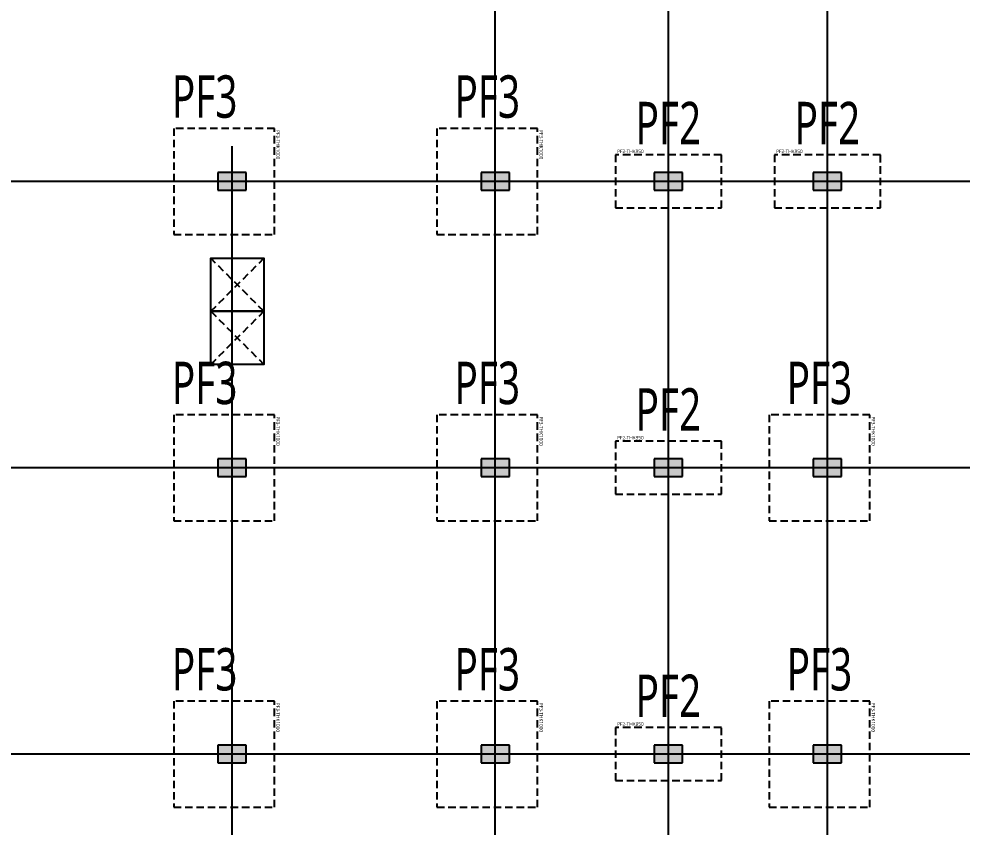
# Model space of a CAD drawing. Header units: millimetres. Extents: x 327808 to 2562540, y -728300 to 402793.
# Drawn here: x 787917 to 814615, y 198849 to 221710 of the extents above; entities that cross this region are included whole.
import ezdxf
from ezdxf.enums import TextEntityAlignment as Align

# ---------------------------------------------------------------- set-up
doc = ezdxf.new("R2010")
doc.units = ezdxf.units.MM
doc.header["$LTSCALE"] = 140
doc.linetypes.add('XS-기초$0$CONTINOUS', pattern=[0])
doc.linetypes.add('XS-기초$0$HID', pattern=[2.3, 1.5, -0.8])
for name, color, linetype in [('NAME-F', 6, 'Continuous'), ('XS-기초$0$252', 252, 'Continuous'), ('XS-기초$0$CEN-P', 14, 'XS-기초$0$CONTINOUS'), ('XS-기초$0$MAT', 3, 'XS-기초$0$HID'), ('XS-기초$0$PILE-P', 4, 'XS-기초$0$HID'), ('XS-기초$0$WALL', 11, 'Continuous'), ('XS-기초$0$집수정-영구', 1, 'Continuous'), ('XS-기초$0$집수정-우수', 6, 'Continuous')]:
    doc.layers.add(name, color=color, linetype=linetype)
doc.layers.add('XS-기초$0$DEFPOINT', color=144, linetype='Continuous', plot=False)
doc.styles.add('XS-기초$0$맑은고딕', font='malgun.ttf')
doc.styles.add('맑은고딕', font='malgun.ttf')

# ---------------------------------------------------------------- blocks, each defined once
blk = doc.blocks.new('XS-기초$0$A$C762E058C')
at = {"layer": 'XS-기초$0$252'}
h = blk.add_hatch(color=256, dxfattribs=at)
h.dxf.hatch_style = 1
h.paths.add_polyline_path([(27600, -111400), (26800, -111400), (26800, -111900), (27600, -111900)])
h.paths.add_polyline_path([(19500, -111400), (18700, -111400), (18700, -111900), (19500, -111900)])
h.paths.add_polyline_path([(22350, -115100), (22350, -114300), (21850, -114300), (21850, -115100)])
h.paths.add_polyline_path([(22350, -117500), (22350, -116700), (21850, -116700), (21850, -117500)])
h.paths.add_polyline_path([(27850, -115100), (27850, -114300), (27350, -114300), (27350, -115100)])
h.paths.add_polyline_path([(27850, -117500), (27850, -116700), (27350, -116700), (27350, -117500)])
h.paths.add_polyline_path([(18900, -115100), (18900, -114300), (18400, -114300), (18400, -115100)])
h.paths.add_polyline_path([(18900, -117500), (18900, -116700), (18400, -116700), (18400, -117500)])
h.paths.add_polyline_path([(22350, -124300), (22350, -123500), (21850, -123500), (21850, -124300)])
h.paths.add_polyline_path([(27850, -124300), (27850, -123500), (27350, -123500), (27350, -124300)])
h.paths.add_polyline_path([(18900, -124300), (18900, -123500), (18400, -123500), (18400, -124300)])
h.paths.add_polyline_path([(27600, -95200), (26800, -95200), (26800, -95700), (27600, -95700)])
h.paths.add_polyline_path([(27600, -103300), (26800, -103300), (26800, -103800), (27600, -103800)])
h.paths.add_polyline_path([(19500, -103300), (18700, -103300), (18700, -103800), (19500, -103800)])
h.paths.add_polyline_path([(19500, -95200), (18700, -95200), (18700, -95700), (19500, -95700)])
h.paths.add_polyline_path([(19500, -87100), (18700, -87100), (18700, -87600), (19500, -87600)])
h.paths.add_polyline_path([(26900, -72000), (26900, -71200), (26400, -71200), (26400, -72000)])
h.paths.add_polyline_path([(18900, -72000), (18900, -71200), (18400, -71200), (18400, -72000)])
h.paths.add_polyline_path([(27600, -87100), (26800, -87100), (26800, -87600), (27600, -87600)])
h.paths.add_polyline_path([(27600, -79000), (26800, -79000), (26800, -79500), (27600, -79500)])
h.paths.add_polyline_path([(19500, -79000), (18700, -79000), (18700, -79500), (19500, -79500)])
h.paths.add_polyline_path([(6100, -79000), (5300, -79000), (5300, -79500), (6100, -79500)])
h.paths.add_polyline_path([(11655, -79000), (10855, -79000), (10855, -79500), (11655, -79500)])
h.paths.add_polyline_path([(6100, -71500), (5300, -71500), (5300, -72000), (6100, -72000)])
h.paths.add_polyline_path([(13600, -72000), (13600, -71200), (13100, -71200), (13100, -72000)])
h.paths.add_polyline_path([(35050, -111400), (34250, -111400), (34250, -111900), (35050, -111900)])
h.paths.add_polyline_path([(39950, -111400), (39150, -111400), (39150, -111900), (39950, -111900)])
h.paths.add_polyline_path([(44450, -111400), (43650, -111400), (43650, -111900), (44450, -111900)])
h.paths.add_polyline_path([(35050, -79000), (34250, -79000), (34250, -79500), (35050, -79500)])
h.paths.add_polyline_path([(39950, -79000), (39150, -79000), (39150, -79500), (39950, -79500)])
h.paths.add_polyline_path([(44450, -79000), (43650, -79000), (43650, -79500), (44450, -79500)])
h.paths.add_polyline_path([(35050, -87100), (34250, -87100), (34250, -87600), (35050, -87600)])
h.paths.add_polyline_path([(39950, -87100), (39150, -87100), (39150, -87600), (39950, -87600)])
h.paths.add_polyline_path([(44450, -87100), (43650, -87100), (43650, -87600), (44450, -87600)])
h.paths.add_polyline_path([(35050, -95200), (34250, -95200), (34250, -95700), (35050, -95700)])
h.paths.add_polyline_path([(39950, -95200), (39150, -95200), (39150, -95700), (39950, -95700)])
h.paths.add_polyline_path([(44450, -95200), (43650, -95200), (43650, -95700), (44450, -95700)])
h.paths.add_polyline_path([(35050, -103300), (34250, -103300), (34250, -103800), (35050, -103800)])
h.paths.add_polyline_path([(39950, -103300), (39150, -103300), (39150, -103800), (39950, -103800)])
h.paths.add_polyline_path([(44450, -103300), (43650, -103300), (43650, -103800), (44450, -103800)])
h.paths.add_polyline_path([(51900, -79000), (51100, -79000), (51100, -79500), (51900, -79500)])
h.paths.add_polyline_path([(51900, -87100), (51100, -87100), (51100, -87600), (51900, -87600)])
h.paths.add_polyline_path([(51900, -95200), (51100, -95200), (51100, -95700), (51900, -95700)])
h.paths.add_polyline_path([(51900, -103300), (51100, -103300), (51100, -103800), (51900, -103800)])
h.paths.add_polyline_path([(51900, -111400), (51100, -111400), (51100, -111900), (51900, -111900)])
h.paths.add_polyline_path([(39800, -72000), (39800, -71200), (39300, -71200), (39300, -72000)])
h.paths.add_polyline_path([(34900, -72000), (34900, -71200), (34400, -71200), (34400, -72000)])
h.paths.add_polyline_path([(52250, -71500), (51450, -71500), (51450, -72000), (52250, -72000)])
h.paths.add_polyline_path([(44300, -72000), (44300, -71200), (43800, -71200), (43800, -72000)])
h.paths.add_polyline_path([(44450, -123500), (43050, -123500), (43050, -124000), (44450, -124000)])
h.paths.add_polyline_path([(35450, -124300), (35450, -123500), (34950, -123500), (34950, -124300)])
h.paths.add_polyline_path([(60300, -124300), (60300, -123500), (59800, -123500), (59800, -124300)])
h.paths.add_polyline_path([(52300, -124300), (52300, -123500), (51800, -123500), (51800, -124300)])
h.paths.add_polyline_path([(60000, -117000), (59200, -117000), (59200, -117500), (60000, -117500)])
h.paths.add_polyline_path([(44450, -117000), (43050, -117000), (43050, -117500), (44450, -117500)])
h.paths.add_polyline_path([(51900, -117000), (51100, -117000), (51100, -117500), (51900, -117500)])
h.paths.add_polyline_path([(60000, -79000), (59200, -79000), (59200, -79500), (60000, -79500)])
h.paths.add_polyline_path([(60000, -87100), (59200, -87100), (59200, -87600), (60000, -87600)])
h.paths.add_polyline_path([(60000, -95200), (59200, -95200), (59200, -95700), (60000, -95700)])
h.paths.add_polyline_path([(60000, -103300), (59200, -103300), (59200, -103800), (60000, -103800)])
h.paths.add_polyline_path([(60000, -111400), (59200, -111400), (59200, -111900), (60000, -111900)])
h.paths.add_polyline_path([(60350, -71500), (59550, -71500), (59550, -72000), (60350, -72000)])
blk = doc.blocks.new('XS-기초$0$PF3')
at = {"layer": 'XS-기초$0$MAT', "linetype": 'XS-기초$0$HID'}
blk.add_lwpolyline([(-1500, -1650), (1500, -1650), (1500, 1200), (-1500, 1200)], close=True, dxfattribs=at)
at = {"layer": 'XS-기초$0$DEFPOINT', "color": 1, "style": 'XS-기초$0$맑은고딕'}
blk.add_text('PF3-THK1000', height=100, dxfattribs=at).set_placement((-1450, 1300), align=Align.MIDDLE_LEFT)
blk = doc.blocks.new('XS-기초$0$PF2')
at = {"layer": 'XS-기초$0$MAT', "linetype": 'XS-기초$0$HID'}
blk.add_lwpolyline([(-1500, -750), (1500, -750), (1500, 750), (-1500, 750)], close=True, dxfattribs=at)
at = {"layer": 'XS-기초$0$DEFPOINT', "color": 1, "style": 'XS-기초$0$맑은고딕'}
blk.add_text('PF2-THK950', height=100, dxfattribs=at).set_placement((-1450, 850), align=Align.MIDDLE_LEFT)
blk = doc.blocks.new('XS-기초$0$집수정-1.5x1.5-영구')
at = {"layer": 'XS-기초$0$집수정-영구', "linetype": 'XS-기초$0$HID'}
for p, q in [((1500, 0), (0, 1500)), ((0, 0), (1500, 1500))]:
    blk.add_line(p, q, dxfattribs=at)
at = {"layer": 'XS-기초$0$집수정-영구'}
blk.add_lwpolyline([(0, 0), (0, 1500), (1500, 1500), (1500, 0)], close=True, dxfattribs=at)
blk = doc.blocks.new('XS-기초$0$영구집수정')
at = {"layer": 'XS-기초$0$집수정-영구', "rotation": 270}
blk.add_blockref('XS-기초$0$집수정-1.5x1.5-영구', (26600, -82925), dxfattribs=at)

msp = doc.modelspace()

# ---------------------------------------------------------------- linework, layer by layer
at = {"layer": 'XS-기초$0$CEN-P'}
for p, q in [((801400.4, 183713.9), (801400.4, 341453.9)), ((810800.4, 146453.9), (810800.4, 341453.9)), ((955930.4, 217113.9), (731950.4, 217113.9)), ((955930.4, 209013.9), (731950.4, 209013.9)), ((955930.4, 200913.9), (731950.4, 200913.9))]:
    msp.add_line(p, q, dxfattribs=at)
at = {"layer": 'XS-기초$0$CEN-P', "color": 124}
msp.add_line((806300.4, 146453.9), (806300.4, 232453.9), dxfattribs=at)
at = {"layer": 'XS-기초$0$CEN-P', "color": 181}
msp.add_line((793950.4, 183713.9), (793950.4, 218113.9), dxfattribs=at)
at = {"layer": 'XS-기초$0$WALL'}
for p, q in [((793550.4, 217363.9), (793550.4, 216863.9)), ((794350.4, 217363.9), (793550.4, 217363.9)), ((794350.4, 216863.9), (794350.4, 217363.9)), ((801000.4, 217363.9), (801000.4, 216863.9)), ((801800.4, 217363.9), (801000.4, 217363.9)), ((801800.4, 216863.9), (801800.4, 217363.9)), ((805900.4, 217363.9), (805900.4, 216863.9)), ((806700.4, 217363.9), (805900.4, 217363.9)), ((806700.4, 216863.9), (806700.4, 217363.9)), ((810400.4, 217363.9), (810400.4, 216863.9)), ((811200.4, 217363.9), (810400.4, 217363.9)), ((811200.4, 216863.9), (811200.4, 217363.9)), ((793550.4, 216863.9), (794350.4, 216863.9)), ((801000.4, 216863.9), (801800.4, 216863.9)), ((805900.4, 216863.9), (806700.4, 216863.9)), ((810400.4, 216863.9), (811200.4, 216863.9)), ((793550.4, 209263.9), (793550.4, 208763.9)), ((794350.4, 209263.9), (793550.4, 209263.9)), ((794350.4, 208763.9), (794350.4, 209263.9)), ((801000.4, 209263.9), (801000.4, 208763.9)), ((801800.4, 209263.9), (801000.4, 209263.9)), ((801800.4, 208763.9), (801800.4, 209263.9)), ((805900.4, 209263.9), (805900.4, 208763.9)), ((806700.4, 209263.9), (805900.4, 209263.9)), ((806700.4, 208763.9), (806700.4, 209263.9)), ((810400.4, 209263.9), (810400.4, 208763.9)), ((811200.4, 209263.9), (810400.4, 209263.9)), ((811200.4, 208763.9), (811200.4, 209263.9)), ((793550.4, 208763.9), (794350.4, 208763.9)), ((801000.4, 208763.9), (801800.4, 208763.9)), ((805900.4, 208763.9), (806700.4, 208763.9)), ((810400.4, 208763.9), (811200.4, 208763.9)), ((793550.4, 201163.9), (793550.4, 200663.9)), ((794350.4, 201163.9), (793550.4, 201163.9)), ((794350.4, 200663.9), (794350.4, 201163.9)), ((801000.4, 201163.9), (801000.4, 200663.9)), ((801800.4, 201163.9), (801000.4, 201163.9)), ((801800.4, 200663.9), (801800.4, 201163.9)), ((805900.4, 201163.9), (805900.4, 200663.9)), ((806700.4, 201163.9), (805900.4, 201163.9)), ((806700.4, 200663.9), (806700.4, 201163.9)), ((810400.4, 201163.9), (810400.4, 200663.9)), ((811200.4, 201163.9), (810400.4, 201163.9)), ((811200.4, 200663.9), (811200.4, 201163.9)), ((793550.4, 200663.9), (794350.4, 200663.9)), ((801000.4, 200663.9), (801800.4, 200663.9)), ((805900.4, 200663.9), (806700.4, 200663.9)), ((810400.4, 200663.9), (811200.4, 200663.9))]:
    msp.add_line(p, q, dxfattribs=at)
at = {"layer": 'XS-기초$0$집수정-우수', "linetype": 'XS-기초$0$HID'}
for p, q in [((794850.4, 213438.9), (793350.4, 214938.9)), ((793350.4, 213438.9), (794850.4, 214938.9))]:
    msp.add_line(p, q, dxfattribs=at)
at = {"layer": 'XS-기초$0$집수정-우수'}
msp.add_lwpolyline([(793350.4, 213438.9), (793350.4, 214938.9), (794850.4, 214938.9), (794850.4, 213438.9)], close=True, dxfattribs=at)

# ---------------------------------------------------------------- block references
at = {"layer": 'XS-기초$0$252'}
msp.add_blockref('XS-기초$0$A$C762E058C', (766750.4, 296363.9), dxfattribs=at)
at = {"layer": 'XS-기초$0$PILE-P', "rotation": 270}
for p in [(793950.4, 217113.9), (801400.4, 217113.9), (793950.4, 209013.9), (801400.4, 209013.9), (810800.4, 209013.9), (793950.4, 200913.9), (801400.4, 200913.9), (810800.4, 200913.9)]:
    msp.add_blockref('XS-기초$0$PF3', p, dxfattribs=at)
at = {"layer": 'XS-기초$0$PILE-P'}
for p in [(806300.4, 217113.9), (810800.4, 217113.9), (806300.4, 209013.9), (806300.4, 200913.9)]:
    msp.add_blockref('XS-기초$0$PF2', p, dxfattribs=at)
at = {"layer": 'XS-기초$0$집수정-영구'}
msp.add_blockref('XS-기초$0$영구집수정', (766750.4, 296363.9), dxfattribs=at)

# ---------------------------------------------------------------- texts
at = {"layer": 'NAME-F', "style": '맑은고딕', "width": 0.7}
for s, p in [('PF3', (793175.4, 219513.9)), ('PF3', (801175.4, 219513.9)), ('PF2', (806300.4, 218763.9)), ('PF2', (810800.4, 218763.9)), ('PF3', (793175.4, 211413.9)), ('PF3', (801175.4, 211413.9)), ('PF3', (810575.4, 211413.9)), ('PF2', (806300.4, 210663.9)), ('PF3', (793175.4, 203313.9)), ('PF3', (801175.4, 203313.9)), ('PF3', (810575.4, 203313.9)), ('PF2', (806300.4, 202563.9))]:
    msp.add_text(s, height=1200, dxfattribs=at).set_placement(p, align=Align.MIDDLE_CENTER)

doc.saveas('drawing.dxf')
